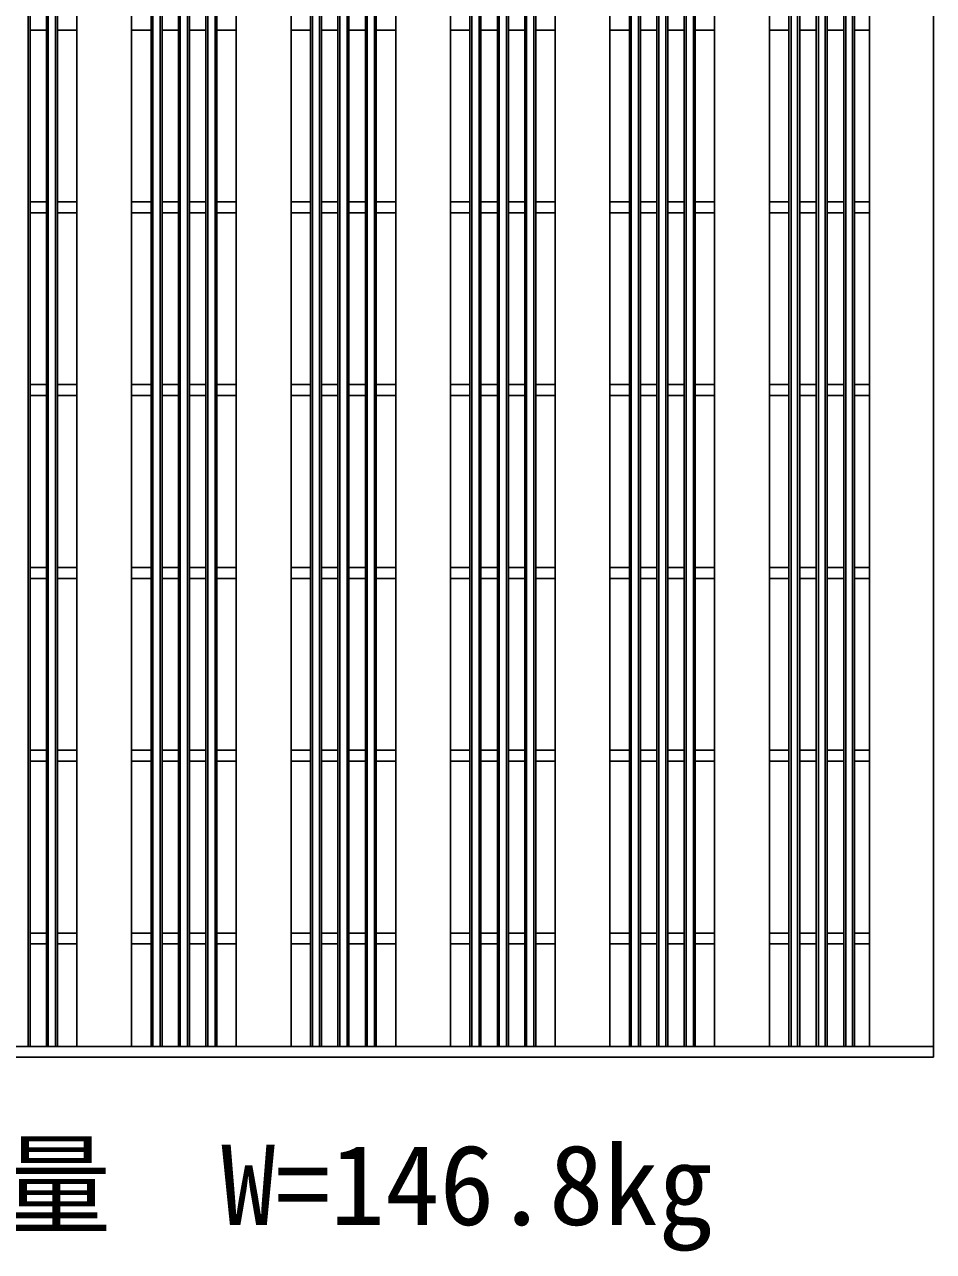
# Model space of a CAD drawing. Units: millimetres, scale not verified. Extents: x -33600 to 33600, y -11880 to 11880.
# Drawn here: x -13913 to -13416, y -7895 to -7224 of the extents above; entities that cross this region are included whole.
import ezdxf
from ezdxf.enums import TextEntityAlignment as Align

# ---------------------------------------------------------------- set-up
doc = ezdxf.new("R2010")
doc.units = ezdxf.units.MM
doc.header["$LTSCALE"] = 40
doc.layers.add('0-0_DIM', color=7, linetype='Continuous', lineweight=25)
doc.layers.add('0-2_HATCH', color=6, linetype='Continuous', lineweight=25)
doc.styles.add('ＭＳ ゴシック', font='')
doc.styles.get('ＭＳ ゴシック').set_extended_font_data('MS Gothic')

msp = doc.modelspace()

# ---------------------------------------------------------------- linework, layer by layer
at = {"layer": '0-2_HATCH'}
for p, q in [((-13415.84, -6859), (-13415.84, -7789)), ((-13911.34, -6865), (-13911.34, -7783)), ((-13910.34, -7783), (-13910.34, -6865)), ((-13901.34, -7783), (-13901.34, -6865)), ((-13900.34, -6865), (-13900.34, -7783)), ((-13896.34, -6865), (-13896.34, -7783)), ((-13895.34, -7783), (-13895.34, -6865)), ((-13884.71, -7783), (-13884.71, -6865)), ((-13854.71, -7783), (-13854.71, -6865)), ((-13844.07, -7783), (-13844.07, -6865)), ((-13843.07, -6865), (-13843.07, -7783)), ((-13839.07, -6865), (-13839.07, -7783)), ((-13838.07, -7783), (-13838.07, -6865)), ((-13829.07, -7783), (-13829.07, -6865)), ((-13828.07, -6865), (-13828.07, -7783)), ((-13824.07, -6865), (-13824.07, -7783)), ((-13823.07, -7783), (-13823.07, -6865)), ((-13814.07, -7783), (-13814.07, -6865)), ((-13813.07, -6865), (-13813.07, -7783)), ((-13809.07, -6865), (-13809.07, -7783)), ((-13808.07, -7783), (-13808.07, -6865)), ((-13797.43, -7783), (-13797.43, -6865)), ((-13767.43, -7783), (-13767.43, -6865)), ((-13756.8, -7783), (-13756.8, -6865)), ((-13755.8, -6865), (-13755.8, -7783)), ((-13751.8, -6865), (-13751.8, -7783)), ((-13750.8, -7783), (-13750.8, -6865)), ((-13741.8, -7783), (-13741.8, -6865)), ((-13740.8, -6865), (-13740.8, -7783)), ((-13736.8, -6865), (-13736.8, -7783)), ((-13735.8, -7783), (-13735.8, -6865)), ((-13726.8, -7783), (-13726.8, -6865)), ((-13725.8, -6865), (-13725.8, -7783)), ((-13721.8, -6865), (-13721.8, -7783)), ((-13720.8, -7783), (-13720.8, -6865)), ((-13710.16, -7783), (-13710.16, -6865)), ((-13680.16, -7783), (-13680.16, -6865)), ((-13669.52, -7783), (-13669.52, -6865)), ((-13668.52, -6865), (-13668.52, -7783)), ((-13664.52, -6865), (-13664.52, -7783)), ((-13663.52, -7783), (-13663.52, -6865)), ((-13654.52, -7783), (-13654.52, -6865)), ((-13653.52, -6865), (-13653.52, -7783)), ((-13649.52, -6865), (-13649.52, -7783)), ((-13648.52, -7783), (-13648.52, -6865)), ((-13639.52, -7783), (-13639.52, -6865)), ((-13638.52, -6865), (-13638.52, -7783)), ((-13634.52, -6865), (-13634.52, -7783)), ((-13633.52, -7783), (-13633.52, -6865)), ((-13622.89, -7783), (-13622.89, -6865)), ((-13592.89, -7783), (-13592.89, -6865)), ((-13582.25, -7783), (-13582.25, -6865)), ((-13581.25, -6865), (-13581.25, -7783)), ((-13577.25, -6865), (-13577.25, -7783)), ((-13576.25, -7783), (-13576.25, -6865)), ((-13567.25, -7783), (-13567.25, -6865)), ((-13566.25, -6865), (-13566.25, -7783)), ((-13562.25, -6865), (-13562.25, -7783)), ((-13561.25, -7783), (-13561.25, -6865)), ((-13552.25, -7783), (-13552.25, -6865)), ((-13551.25, -6865), (-13551.25, -7783)), ((-13547.25, -6865), (-13547.25, -7783)), ((-13546.25, -7783), (-13546.25, -6865)), ((-13535.61, -7783), (-13535.61, -6865)), ((-13505.61, -7783), (-13505.61, -6865)), ((-13494.98, -7783), (-13494.98, -6865)), ((-13493.78, -6865), (-13493.78, -7783)), ((-13490.18, -6865), (-13490.18, -7783)), ((-13488.98, -7783), (-13488.98, -6865)), ((-13479.98, -7783), (-13479.98, -6865)), ((-13478.78, -6865), (-13478.78, -7783)), ((-13475.18, -6865), (-13475.18, -7783)), ((-13473.98, -7783), (-13473.98, -6865)), ((-13464.98, -7783), (-13464.98, -6865)), ((-13463.78, -6865), (-13463.78, -7783)), ((-13460.18, -6865), (-13460.18, -7783)), ((-13458.98, -7783), (-13458.98, -6865)), ((-13450.84, -7783), (-13450.84, -6865)), ((-13901.34, -7227), (-13910.34, -7227)), ((-13884.71, -7227), (-13895.34, -7227)), ((-13854.71, -7227), (-13844.07, -7227)), ((-13829.07, -7227), (-13838.07, -7227)), ((-13814.07, -7227), (-13823.07, -7227)), ((-13797.43, -7227), (-13808.07, -7227)), ((-13767.43, -7227), (-13756.8, -7227)), ((-13741.8, -7227), (-13750.8, -7227)), ((-13726.8, -7227), (-13735.8, -7227)), ((-13710.16, -7227), (-13720.8, -7227)), ((-13680.16, -7227), (-13669.52, -7227)), ((-13654.52, -7227), (-13663.52, -7227)), ((-13639.52, -7227), (-13648.52, -7227)), ((-13622.89, -7227), (-13633.52, -7227)), ((-13592.89, -7227), (-13582.25, -7227)), ((-13567.25, -7227), (-13576.25, -7227)), ((-13552.25, -7227), (-13561.25, -7227)), ((-13535.61, -7227), (-13546.25, -7227)), ((-13494.98, -7227), (-13505.61, -7227)), ((-13479.98, -7227), (-13488.98, -7227)), ((-13464.98, -7227), (-13473.98, -7227)), ((-13450.84, -7227), (-13458.98, -7227)), ((-13901.34, -7321), (-13910.34, -7321)), ((-13884.71, -7321), (-13895.34, -7321)), ((-13854.71, -7321), (-13844.07, -7321)), ((-13829.07, -7321), (-13838.07, -7321)), ((-13814.07, -7321), (-13823.07, -7321)), ((-13797.43, -7321), (-13808.07, -7321)), ((-13767.43, -7321), (-13756.8, -7321)), ((-13741.8, -7321), (-13750.8, -7321)), ((-13726.8, -7321), (-13735.8, -7321)), ((-13710.16, -7321), (-13720.8, -7321)), ((-13680.16, -7321), (-13669.52, -7321)), ((-13654.52, -7321), (-13663.52, -7321)), ((-13639.52, -7321), (-13648.52, -7321)), ((-13622.89, -7321), (-13633.52, -7321)), ((-13592.89, -7321), (-13582.25, -7321)), ((-13567.25, -7321), (-13576.25, -7321)), ((-13552.25, -7321), (-13561.25, -7321)), ((-13535.61, -7321), (-13546.25, -7321)), ((-13494.98, -7321), (-13505.61, -7321)), ((-13479.98, -7321), (-13488.98, -7321)), ((-13464.98, -7321), (-13473.98, -7321)), ((-13450.84, -7321), (-13458.98, -7321)), ((-13901.34, -7327), (-13910.34, -7327)), ((-13884.71, -7327), (-13895.34, -7327)), ((-13854.71, -7327), (-13844.07, -7327)), ((-13829.07, -7327), (-13838.07, -7327)), ((-13814.07, -7327), (-13823.07, -7327)), ((-13797.43, -7327), (-13808.07, -7327)), ((-13767.43, -7327), (-13756.8, -7327)), ((-13741.8, -7327), (-13750.8, -7327)), ((-13726.8, -7327), (-13735.8, -7327)), ((-13710.16, -7327), (-13720.8, -7327)), ((-13680.16, -7327), (-13669.52, -7327)), ((-13654.52, -7327), (-13663.52, -7327)), ((-13639.52, -7327), (-13648.52, -7327)), ((-13622.89, -7327), (-13633.52, -7327)), ((-13592.89, -7327), (-13582.25, -7327)), ((-13567.25, -7327), (-13576.25, -7327)), ((-13552.25, -7327), (-13561.25, -7327)), ((-13535.61, -7327), (-13546.25, -7327)), ((-13494.98, -7327), (-13505.61, -7327)), ((-13479.98, -7327), (-13488.98, -7327)), ((-13464.98, -7327), (-13473.98, -7327)), ((-13450.84, -7327), (-13458.98, -7327)), ((-13901.34, -7421), (-13910.34, -7421)), ((-13884.71, -7421), (-13895.34, -7421)), ((-13854.71, -7421), (-13844.07, -7421)), ((-13829.07, -7421), (-13838.07, -7421)), ((-13814.07, -7421), (-13823.07, -7421)), ((-13797.43, -7421), (-13808.07, -7421)), ((-13767.43, -7421), (-13756.8, -7421)), ((-13741.8, -7421), (-13750.8, -7421)), ((-13726.8, -7421), (-13735.8, -7421)), ((-13710.16, -7421), (-13720.8, -7421)), ((-13680.16, -7421), (-13669.52, -7421)), ((-13654.52, -7421), (-13663.52, -7421)), ((-13639.52, -7421), (-13648.52, -7421)), ((-13622.89, -7421), (-13633.52, -7421)), ((-13592.89, -7421), (-13582.25, -7421)), ((-13567.25, -7421), (-13576.25, -7421)), ((-13552.25, -7421), (-13561.25, -7421)), ((-13535.61, -7421), (-13546.25, -7421)), ((-13494.98, -7421), (-13505.61, -7421)), ((-13479.98, -7421), (-13488.98, -7421)), ((-13464.98, -7421), (-13473.98, -7421)), ((-13450.84, -7421), (-13458.98, -7421)), ((-13901.34, -7427), (-13910.34, -7427)), ((-13884.71, -7427), (-13895.34, -7427)), ((-13854.71, -7427), (-13844.07, -7427)), ((-13829.07, -7427), (-13838.07, -7427)), ((-13814.07, -7427), (-13823.07, -7427)), ((-13797.43, -7427), (-13808.07, -7427)), ((-13767.43, -7427), (-13756.8, -7427)), ((-13741.8, -7427), (-13750.8, -7427)), ((-13726.8, -7427), (-13735.8, -7427)), ((-13710.16, -7427), (-13720.8, -7427)), ((-13680.16, -7427), (-13669.52, -7427)), ((-13654.52, -7427), (-13663.52, -7427)), ((-13639.52, -7427), (-13648.52, -7427)), ((-13622.89, -7427), (-13633.52, -7427)), ((-13592.89, -7427), (-13582.25, -7427)), ((-13567.25, -7427), (-13576.25, -7427)), ((-13552.25, -7427), (-13561.25, -7427)), ((-13535.61, -7427), (-13546.25, -7427)), ((-13494.98, -7427), (-13505.61, -7427)), ((-13479.98, -7427), (-13488.98, -7427)), ((-13464.98, -7427), (-13473.98, -7427)), ((-13450.84, -7427), (-13458.98, -7427)), ((-13901.34, -7521), (-13910.34, -7521)), ((-13884.71, -7521), (-13895.34, -7521)), ((-13854.71, -7521), (-13844.07, -7521)), ((-13829.07, -7521), (-13838.07, -7521)), ((-13814.07, -7521), (-13823.07, -7521)), ((-13797.43, -7521), (-13808.07, -7521)), ((-13767.43, -7521), (-13756.8, -7521)), ((-13741.8, -7521), (-13750.8, -7521)), ((-13726.8, -7521), (-13735.8, -7521)), ((-13710.16, -7521), (-13720.8, -7521)), ((-13680.16, -7521), (-13669.52, -7521)), ((-13654.52, -7521), (-13663.52, -7521)), ((-13639.52, -7521), (-13648.52, -7521)), ((-13622.89, -7521), (-13633.52, -7521)), ((-13592.89, -7521), (-13582.25, -7521)), ((-13567.25, -7521), (-13576.25, -7521)), ((-13552.25, -7521), (-13561.25, -7521)), ((-13535.61, -7521), (-13546.25, -7521)), ((-13494.98, -7521), (-13505.61, -7521)), ((-13479.98, -7521), (-13488.98, -7521)), ((-13464.98, -7521), (-13473.98, -7521)), ((-13450.84, -7521), (-13458.98, -7521)), ((-13901.34, -7527), (-13910.34, -7527)), ((-13884.71, -7527), (-13895.34, -7527)), ((-13854.71, -7527), (-13844.07, -7527)), ((-13829.07, -7527), (-13838.07, -7527)), ((-13814.07, -7527), (-13823.07, -7527)), ((-13797.43, -7527), (-13808.07, -7527)), ((-13767.43, -7527), (-13756.8, -7527)), ((-13741.8, -7527), (-13750.8, -7527)), ((-13726.8, -7527), (-13735.8, -7527)), ((-13710.16, -7527), (-13720.8, -7527)), ((-13680.16, -7527), (-13669.52, -7527)), ((-13654.52, -7527), (-13663.52, -7527)), ((-13639.52, -7527), (-13648.52, -7527)), ((-13622.89, -7527), (-13633.52, -7527)), ((-13592.89, -7527), (-13582.25, -7527)), ((-13567.25, -7527), (-13576.25, -7527)), ((-13552.25, -7527), (-13561.25, -7527)), ((-13535.61, -7527), (-13546.25, -7527)), ((-13494.98, -7527), (-13505.61, -7527)), ((-13479.98, -7527), (-13488.98, -7527)), ((-13464.98, -7527), (-13473.98, -7527)), ((-13450.84, -7527), (-13458.98, -7527)), ((-13901.34, -7621), (-13910.34, -7621)), ((-13884.71, -7621), (-13895.34, -7621)), ((-13854.71, -7621), (-13844.07, -7621)), ((-13829.07, -7621), (-13838.07, -7621)), ((-13814.07, -7621), (-13823.07, -7621)), ((-13797.43, -7621), (-13808.07, -7621)), ((-13767.43, -7621), (-13756.8, -7621)), ((-13741.8, -7621), (-13750.8, -7621)), ((-13726.8, -7621), (-13735.8, -7621)), ((-13710.16, -7621), (-13720.8, -7621)), ((-13680.16, -7621), (-13669.52, -7621)), ((-13654.52, -7621), (-13663.52, -7621)), ((-13639.52, -7621), (-13648.52, -7621)), ((-13622.89, -7621), (-13633.52, -7621)), ((-13592.89, -7621), (-13582.25, -7621)), ((-13567.25, -7621), (-13576.25, -7621)), ((-13552.25, -7621), (-13561.25, -7621)), ((-13535.61, -7621), (-13546.25, -7621)), ((-13494.98, -7621), (-13505.61, -7621)), ((-13479.98, -7621), (-13488.98, -7621)), ((-13464.98, -7621), (-13473.98, -7621)), ((-13450.84, -7621), (-13458.98, -7621)), ((-13901.34, -7627), (-13910.34, -7627)), ((-13884.71, -7627), (-13895.34, -7627)), ((-13854.71, -7627), (-13844.07, -7627)), ((-13829.07, -7627), (-13838.07, -7627)), ((-13814.07, -7627), (-13823.07, -7627)), ((-13797.43, -7627), (-13808.07, -7627)), ((-13767.43, -7627), (-13756.8, -7627)), ((-13741.8, -7627), (-13750.8, -7627)), ((-13726.8, -7627), (-13735.8, -7627)), ((-13710.16, -7627), (-13720.8, -7627)), ((-13680.16, -7627), (-13669.52, -7627)), ((-13654.52, -7627), (-13663.52, -7627)), ((-13639.52, -7627), (-13648.52, -7627)), ((-13622.89, -7627), (-13633.52, -7627)), ((-13592.89, -7627), (-13582.25, -7627)), ((-13567.25, -7627), (-13576.25, -7627)), ((-13552.25, -7627), (-13561.25, -7627)), ((-13535.61, -7627), (-13546.25, -7627)), ((-13494.98, -7627), (-13505.61, -7627)), ((-13479.98, -7627), (-13488.98, -7627)), ((-13464.98, -7627), (-13473.98, -7627)), ((-13450.84, -7627), (-13458.98, -7627)), ((-13901.34, -7721), (-13910.34, -7721)), ((-13884.71, -7721), (-13895.34, -7721)), ((-13854.71, -7721), (-13844.07, -7721)), ((-13829.07, -7721), (-13838.07, -7721)), ((-13814.07, -7721), (-13823.07, -7721)), ((-13797.43, -7721), (-13808.07, -7721)), ((-13767.43, -7721), (-13756.8, -7721)), ((-13741.8, -7721), (-13750.8, -7721)), ((-13726.8, -7721), (-13735.8, -7721)), ((-13710.16, -7721), (-13720.8, -7721)), ((-13680.16, -7721), (-13669.52, -7721)), ((-13654.52, -7721), (-13663.52, -7721)), ((-13639.52, -7721), (-13648.52, -7721)), ((-13622.89, -7721), (-13633.52, -7721)), ((-13592.89, -7721), (-13582.25, -7721)), ((-13567.25, -7721), (-13576.25, -7721)), ((-13552.25, -7721), (-13561.25, -7721)), ((-13535.61, -7721), (-13546.25, -7721)), ((-13494.98, -7721), (-13505.61, -7721)), ((-13479.98, -7721), (-13488.98, -7721)), ((-13464.98, -7721), (-13473.98, -7721)), ((-13450.84, -7721), (-13458.98, -7721)), ((-13901.34, -7727), (-13910.34, -7727)), ((-13884.71, -7727), (-13895.34, -7727)), ((-13854.71, -7727), (-13844.07, -7727)), ((-13829.07, -7727), (-13838.07, -7727)), ((-13814.07, -7727), (-13823.07, -7727)), ((-13797.43, -7727), (-13808.07, -7727)), ((-13767.43, -7727), (-13756.8, -7727)), ((-13741.8, -7727), (-13750.8, -7727)), ((-13726.8, -7727), (-13735.8, -7727)), ((-13710.16, -7727), (-13720.8, -7727)), ((-13680.16, -7727), (-13669.52, -7727)), ((-13654.52, -7727), (-13663.52, -7727)), ((-13639.52, -7727), (-13648.52, -7727)), ((-13622.89, -7727), (-13633.52, -7727)), ((-13592.89, -7727), (-13582.25, -7727)), ((-13567.25, -7727), (-13576.25, -7727)), ((-13552.25, -7727), (-13561.25, -7727)), ((-13535.61, -7727), (-13546.25, -7727)), ((-13494.98, -7727), (-13505.61, -7727)), ((-13479.98, -7727), (-13488.98, -7727)), ((-13464.98, -7727), (-13473.98, -7727)), ((-13450.84, -7727), (-13458.98, -7727)), ((-14410.84, -7783), (-13415.84, -7783))]:
    msp.add_line(p, q, dxfattribs=at)
msp.add_lwpolyline([(-13415.84, -7789), (-14410.84, -7789), (-14410.84, -6859)], dxfattribs=at)

# ---------------------------------------------------------------- texts
at = {"layer": '0-0_DIM', "style": 'ＭＳ ゴシック'}
msp.add_text('参考重量\u3000W=146.8kg', height=43.99, dxfattribs=at).set_placement((-14105.85, -7893.93), align=Align.BOTTOM_LEFT)

doc.saveas('drawing.dxf')
